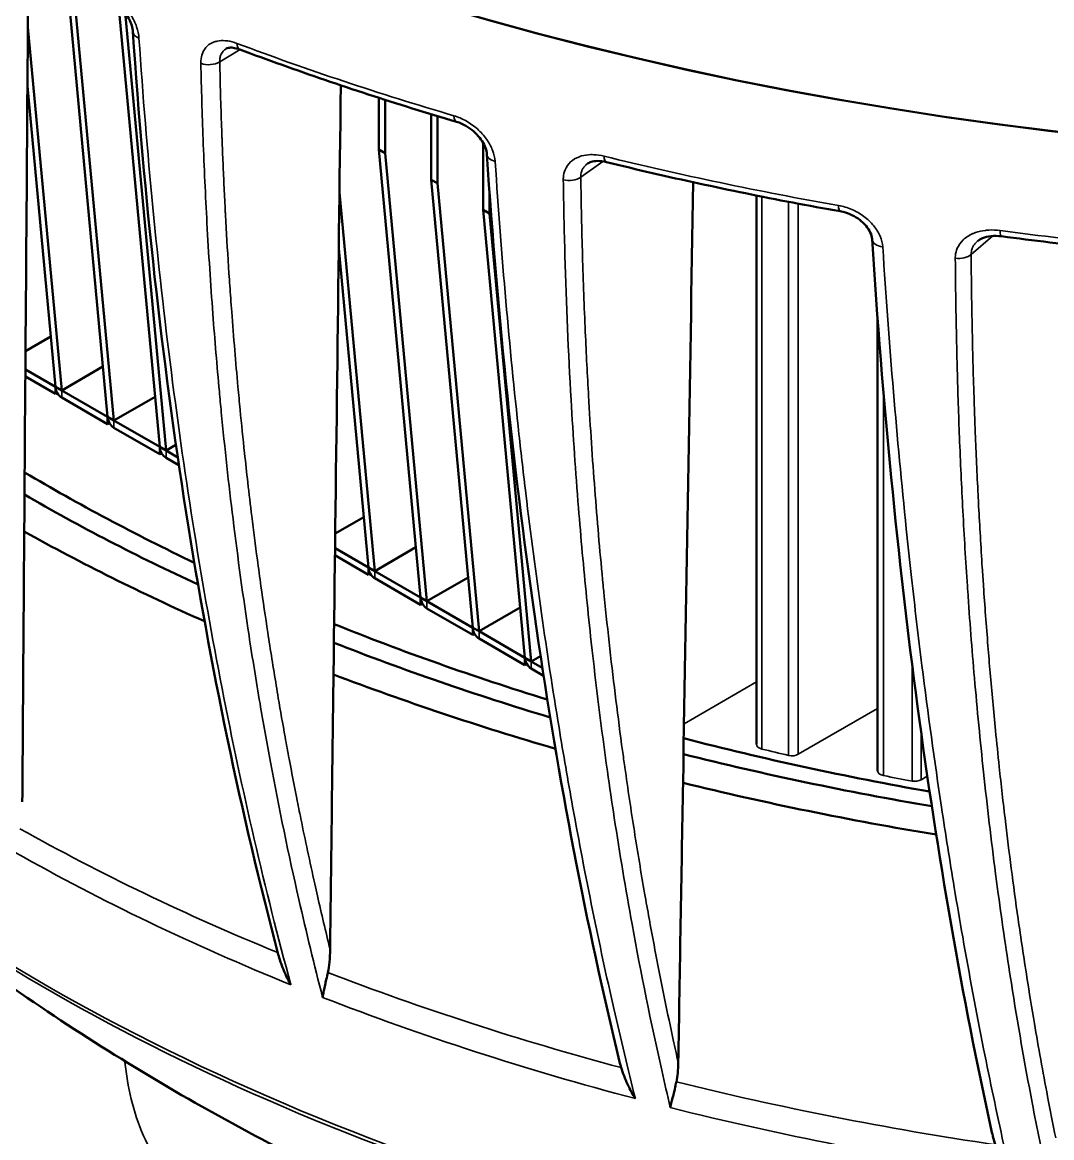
# Model space of a CAD drawing. Header units: millimetres. Extents: x 40 to 2195, y 40 to 1687.
# Drawn here: x 1686.59 to 1721.47, y 1352.6 to 1390.4 of the extents above; entities that cross this region are included whole.
import ezdxf

# ---------------------------------------------------------------- set-up
doc = ezdxf.new("R2010")
doc.units = ezdxf.units.MM
doc.header["$LTSCALE"] = 8
doc.layers.add('Visible (ISO)', color=7, linetype='Continuous', lineweight=50)
doc.layers.add('Visible Narrow (ISO)', color=7, linetype='Continuous', lineweight=35)

msp = doc.modelspace()

# ---------------------------------------------------------------- linework, layer by layer
at = {"layer": 'Visible (ISO)'}
for p, q in [((1689.476, 1377.026), (1688.091, 1391.9)), ((1689.688, 1376.904), (1688.3, 1391.805)), ((1691.244, 1376.006), (1689.847, 1391)), ((1691.456, 1375.883), (1690.073, 1390.732)), ((1687.921, 1377.924), (1686.774, 1390.232)), ((1687.709, 1378.047), (1686.76, 1388.235)), ((1698.669, 1387.837), (1698.669, 1386.085)), ((1698.881, 1387.77), (1698.881, 1385.962)), ((1700.436, 1387.286), (1700.436, 1385.064)), ((1700.649, 1387.221), (1700.649, 1384.942)), ((1702.204, 1386.579), (1702.204, 1386.579)), ((1702.204, 1386.307), (1702.204, 1384.044)), ((1700.083, 1370.902), (1698.669, 1386.085)), ((1698.669, 1386.085), (1698.881, 1385.962)), ((1700.295, 1370.78), (1698.881, 1385.962)), ((1701.851, 1369.882), (1700.436, 1385.064)), ((1700.436, 1385.064), (1700.649, 1384.942)), ((1698.527, 1371.801), (1697.332, 1384.629)), ((1702.063, 1369.759), (1700.649, 1384.942)), ((1702.416, 1384.635), (1702.416, 1383.921)), ((1711.464, 1365.929), (1711.463, 1384.528)), ((1703.618, 1368.861), (1702.204, 1384.044)), ((1702.204, 1384.044), (1702.416, 1383.921)), ((1703.831, 1368.739), (1702.416, 1383.921)), ((1698.315, 1371.923), (1697.309, 1382.729)), ((1715.567, 1380.368), (1715.568, 1365.032)), ((1686.694, 1379.257), (1687.55, 1379.751)), ((1686.69, 1378.635), (1687.709, 1378.047)), ((1687.921, 1377.924), (1689.318, 1378.731)), ((1686.688, 1378.391), (1687.709, 1377.802)), ((1687.709, 1377.802), (1687.709, 1378.047)), ((1687.709, 1378.047), (1687.921, 1377.924)), ((1687.709, 1377.802), (1687.771, 1377.838)), ((1687.921, 1377.924), (1689.476, 1377.026)), ((1687.921, 1377.679), (1689.476, 1376.781)), ((1689.688, 1376.904), (1691.085, 1377.71)), ((1689.476, 1376.781), (1689.476, 1377.026)), ((1689.476, 1377.026), (1689.688, 1376.904)), ((1689.476, 1376.781), (1689.538, 1376.817)), ((1689.688, 1376.904), (1691.244, 1376.006)), ((1689.688, 1376.659), (1691.244, 1375.761)), ((1691.244, 1375.761), (1691.244, 1376.006)), ((1691.244, 1376.006), (1691.456, 1375.883)), ((1691.456, 1375.883), (1691.792, 1376.077)), ((1691.244, 1375.761), (1691.306, 1375.796)), ((1691.456, 1375.883), (1691.853, 1375.654)), ((1691.456, 1375.638), (1691.892, 1375.386)), ((1697.189, 1373.069), (1698.156, 1373.628)), ((1697.182, 1372.577), (1698.315, 1371.923)), ((1698.527, 1371.801), (1699.924, 1372.607)), ((1697.179, 1372.334), (1698.315, 1371.678)), ((1698.315, 1371.678), (1698.315, 1371.923)), ((1698.315, 1371.923), (1698.527, 1371.801)), ((1698.527, 1371.801), (1700.083, 1370.902)), ((1698.315, 1371.678), (1698.377, 1371.714)), ((1698.527, 1371.556), (1700.083, 1370.657)), ((1700.295, 1370.78), (1701.692, 1371.586)), ((1700.083, 1370.657), (1700.083, 1370.902)), ((1700.083, 1370.902), (1700.295, 1370.78)), ((1700.083, 1370.657), (1700.145, 1370.693)), ((1700.295, 1370.78), (1701.851, 1369.882)), ((1700.295, 1370.535), (1701.851, 1369.637)), ((1702.063, 1369.759), (1703.46, 1370.566)), ((1701.851, 1369.637), (1701.851, 1369.882)), ((1701.851, 1369.882), (1702.063, 1369.759)), ((1701.851, 1369.637), (1701.913, 1369.673)), ((1702.063, 1369.759), (1703.618, 1368.861)), ((1702.063, 1369.514), (1703.618, 1368.616)), ((1703.618, 1368.616), (1703.618, 1368.861)), ((1703.618, 1368.861), (1703.831, 1368.739)), ((1703.831, 1368.739), (1704.144, 1368.92)), ((1703.831, 1368.739), (1704.205, 1368.522)), ((1703.618, 1368.616), (1703.681, 1368.652)), ((1703.831, 1368.494), (1704.247, 1368.253)), ((1706.001, 1368.195), (1706.001, 1368.195)), ((1706.028, 1367.966), (1706.028, 1367.966)), ((1706.756, 1362.722), (1706.756, 1362.722)), ((1706.858, 1362.092), (1706.858, 1362.092))]:
    msp.add_line(p, q, dxfattribs=at)
for centre, major_axis, ratio, start_param, end_param in [((1737.913, 1432.507), (-81, 0), 0.57735, 0.064234, 1.506562), ((1737.913, 1432.507), (-81, 0), 0.57735, 0.066811, 1.503985), ((1719.833, 1383.642), (-0.066, -0.496), 0.183765, 6.283172, 6.283204), ((1715.881, 1383.083), (-0.499, -0.032), 0.61153, 6.283158, 6.283178), ((1687.921, 1377.924), (0.15, -0.26), 0.57735, 3.926991, 5.497787), ((1689.688, 1376.904), (0.15, -0.26), 0.57735, 3.926991, 5.497787), ((1691.456, 1375.883), (0.15, -0.26), 0.57735, 3.926991, 5.497787), ((1738.62, 1404.338), (72.5, 0), 0.57735, 3.913432, 4.021352), ((1737.913, 1403.766), (72.219, 0), 0.57735, 3.923316, 3.934423), ((1737.913, 1403.93), (72.421, 0), 0.57735, 3.926118, 4.035304), ((1737.913, 1403.93), (-73.976, 0), 0.57735, 0.805205, 0.914263), ((1698.527, 1371.801), (0.15, -0.26), 0.57735, 3.926991, 5.497787), ((1700.295, 1370.78), (0.15, -0.26), 0.57735, 3.926991, 5.497787), ((1738.62, 1404.338), (72.5, 0), 0.57735, 4.103454, 4.220427), ((1702.063, 1369.759), (0.15, -0.26), 0.57735, 3.926991, 5.497787), ((1737.913, 1403.93), (72.421, 0), 0.57735, 4.114421, 4.232407), ((1703.831, 1368.739), (0.15, -0.26), 0.57735, 3.926991, 5.497787), ((1737.913, 1403.93), (-73.976, 0), 0.57735, 0.986868, 1.104414), ((1738.62, 1404.338), (72.5, 0), 0.57735, 4.291511, 4.414324), ((1737.913, 1403.93), (72.421, 0), 0.57735, 4.301558, 4.425262), ((1737.913, 1403.93), (-73.976, 0), 0.57735, 1.168864, 1.291956)]:
    msp.add_ellipse(centre, major_axis=major_axis, ratio=ratio, start_param=start_param, end_param=end_param, dxfattribs=at)
for points in [[(1686.65, 1373.137), (1686.696, 1379.591), (1686.743, 1386.046), (1686.791, 1392.502)], [(1695.258, 1358.809), (1692.752, 1368.278), (1691.092, 1378.821), (1690.332, 1390.08)], [(1697.13, 1368.296), (1697.212, 1374.951), (1697.294, 1381.606), (1697.378, 1388.262)], [(1706.826, 1355.17), (1704.575, 1364.433), (1703.06, 1374.806), (1702.327, 1385.933)], [(1708.974, 1364.623), (1709.089, 1371.407), (1709.205, 1378.192), (1709.321, 1384.977)], [(1719.429, 1352.834), (1717.442, 1361.876), (1716.081, 1372.068), (1715.382, 1383.051)], [(1686.65, 1373.137), (1686.628, 1370.085), (1686.607, 1367.033), (1686.585, 1363.981)], [(1697.13, 1368.296), (1697.091, 1365.19), (1697.053, 1362.084), (1697.015, 1358.978)], [(1708.974, 1364.623), (1708.92, 1361.462), (1708.866, 1358.301), (1708.813, 1355.141)], [(1719.562, 1352.36), (1719.508, 1352.512), (1719.464, 1352.674), (1719.429, 1352.834)]]:
    msp.add_open_spline(points, degree=3, dxfattribs=at)
for points, knots in [([(1690.332, 1390.08), (1690.328, 1390.14), (1690.316, 1390.21), (1690.272, 1390.36), (1690.239, 1390.442), (1690.154, 1390.609), (1690.101, 1390.696), (1689.977, 1390.863), (1689.904, 1390.946), (1689.751, 1391.093), (1689.668, 1391.159), (1689.517, 1391.26), (1689.447, 1391.298), (1689.381, 1391.327)], [0, 0, 0, 0, 0.028874, 0.028874, 0.0582453, 0.0582453, 0.089079, 0.089079, 0.1211306, 0.1211306, 0.153577, 0.153577, 0.1812818, 0.1812818, 0.1812818, 0.1812818]), ([(1693.956, 1389.477), (1693.874, 1389.508), (1693.794, 1389.527), (1693.665, 1389.542), (1693.612, 1389.539), (1693.537, 1389.525), (1693.512, 1389.515), (1693.496, 1389.505)], [0, 0, 0, 0, 0.03233076, 0.03233076, 0.06264413, 0.06264413, 0.09182, 0.09182, 0.09182, 0.09182]), ([(1701.299, 1387.028), (1700.795, 1387.176), (1700.294, 1387.327), (1699.297, 1387.636), (1698.802, 1387.793), (1697.817, 1388.114), (1697.327, 1388.277), (1696.353, 1388.61), (1695.87, 1388.779), (1694.908, 1389.124), (1694.431, 1389.299), (1693.956, 1389.477)], [4.3982571, 4.3982571, 4.3982571, 4.3982571, 4.419278, 4.419278, 4.4402993, 4.4402993, 4.4613205, 4.4613205, 4.4823418, 4.4823418, 4.503363, 4.503363, 4.503363, 4.503363]), ([(1702.327, 1385.933), (1702.323, 1385.993), (1702.308, 1386.064), (1702.255, 1386.214), (1702.216, 1386.293), (1702.117, 1386.448), (1702.056, 1386.526), (1701.916, 1386.672), (1701.835, 1386.742), (1701.664, 1386.865), (1701.572, 1386.918), (1701.419, 1386.988), (1701.358, 1387.011), (1701.299, 1387.028)], [0, 0, 0, 0, 0.0312916, 0.0312916, 0.0616115, 0.0616115, 0.0919987, 0.0919987, 0.1233614, 0.1233614, 0.155284, 0.155284, 0.1764643, 0.1764643, 0.1764643, 0.1764643]), ([(1706.377, 1385.66), (1706.275, 1385.685), (1706.174, 1385.698), (1706, 1385.697), (1705.924, 1385.685), (1705.81, 1385.651), (1705.767, 1385.629), (1705.736, 1385.607)], [0, 0, 0, 0, 0.03480453, 0.03480453, 0.06775072, 0.06775072, 0.09714632, 0.09714632, 0.09714632, 0.09714632]), ([(1714.302, 1383.993), (1713.764, 1384.088), (1713.228, 1384.186), (1712.159, 1384.389), (1711.627, 1384.494), (1710.566, 1384.71), (1710.037, 1384.821), (1708.984, 1385.05), (1708.46, 1385.168), (1707.415, 1385.409), (1706.895, 1385.533), (1706.377, 1385.66)], [4.2241753, 4.2241753, 4.2241753, 4.2241753, 4.245098, 4.245098, 4.2660207, 4.2660207, 4.2869435, 4.2869435, 4.3078662, 4.3078662, 4.3287889, 4.3287889, 4.3287889, 4.3287889]), ([(1715.382, 1383.051), (1715.377, 1383.116), (1715.358, 1383.194), (1715.287, 1383.349), (1715.237, 1383.427), (1715.117, 1383.57), (1715.045, 1383.638), (1714.885, 1383.76), (1714.795, 1383.816), (1714.603, 1383.909), (1714.5, 1383.947), (1714.366, 1383.98), (1714.334, 1383.987), (1714.302, 1383.993)], [0, 0, 0, 0, 0.0365555, 0.0365555, 0.0691721, 0.0691721, 0.099917, 0.099917, 0.1314128, 0.1314128, 0.1637106, 0.1637106, 0.1740379, 0.1740379, 0.1740379, 0.1740379]), ([(1719.767, 1383.146), (1719.645, 1383.162), (1719.523, 1383.164), (1719.306, 1383.141), (1719.208, 1383.116), (1719.056, 1383.054), (1718.997, 1383.018), (1718.953, 1382.98)], [0, 0, 0, 0, 0.0380556, 0.0380556, 0.0741059, 0.0741059, 0.1056582, 0.1056582, 0.1056582, 0.1056582]), ([(1727.996, 1382.305), (1727.443, 1382.345), (1726.891, 1382.388), (1725.787, 1382.48), (1725.237, 1382.53), (1724.137, 1382.635), (1723.588, 1382.691), (1722.493, 1382.81), (1721.946, 1382.873), (1720.855, 1383.005), (1720.31, 1383.074), (1719.767, 1383.146)], [4.0503056, 4.0503056, 4.0503056, 4.0503056, 4.0710429, 4.0710429, 4.0917802, 4.0917802, 4.1125175, 4.1125175, 4.1332548, 4.1332548, 4.153992, 4.153992, 4.153992, 4.153992]), ([(1708.182, 1346.846), (1707.182, 1347.173), (1706.18, 1347.52), (1702.823, 1348.752), (1700.455, 1349.734), (1695.68, 1351.988), (1693.273, 1353.26), (1688.428, 1356.165), (1685.991, 1357.798), (1681.118, 1361.519), (1678.683, 1363.607), (1676.289, 1365.976)], [4.4423028, 4.4423028, 4.4423028, 4.4423028, 4.4932499, 4.4932499, 4.6123233, 4.6123233, 4.7313967, 4.7313967, 4.85047, 4.85047, 4.9695434, 4.9695434, 4.9695434, 4.9695434]), ([(1697.015, 1358.978), (1697.013, 1358.834), (1697.006, 1358.689), (1696.981, 1358.431), (1696.964, 1358.309), (1696.939, 1358.196)], [0.000001, 0.000001, 0.000001, 0.000001, 0.0539517, 0.0539517, 0.1006371, 0.1006371, 0.1006371, 0.1006371]), ([(1695.258, 1358.809), (1695.278, 1358.733), (1695.301, 1358.657), (1695.326, 1358.581), (1695.335, 1358.556), (1695.343, 1358.531), (1695.352, 1358.506), (1695.384, 1358.414), (1695.421, 1358.322), (1695.46, 1358.231), (1695.473, 1358.201), (1695.486, 1358.171), (1695.5, 1358.141), (1695.539, 1358.056), (1695.581, 1357.971), (1695.626, 1357.887), (1695.645, 1357.852), (1695.665, 1357.817), (1695.684, 1357.782)], [0.0570738, 0.0570738, 0.0570738, 0.0570738, 0.2652365, 0.2652365, 0.2652365, 0.3333333, 0.3333333, 0.3333333, 0.5849318, 0.5849318, 0.5849318, 0.6666667, 0.6666667, 0.6666667, 0.9017109, 0.9017109, 0.9017109, 1, 1, 1, 1]), ([(1696.761, 1357.354), (1696.771, 1357.416), (1696.783, 1357.479), (1696.795, 1357.543), (1696.8, 1357.569), (1696.806, 1357.595), (1696.811, 1357.621), (1696.825, 1357.688), (1696.84, 1357.757), (1696.856, 1357.827), (1696.862, 1357.852), (1696.867, 1357.877), (1696.873, 1357.902), (1696.891, 1357.979), (1696.908, 1358.058), (1696.926, 1358.137), (1696.931, 1358.157), (1696.935, 1358.177), (1696.939, 1358.196)], [0, 0, 0, 0, 0.2382924, 0.2382924, 0.2382924, 0.3333333, 0.3333333, 0.3333333, 0.5789378, 0.5789378, 0.5789378, 0.6666667, 0.6666667, 0.6666667, 0.9341136, 0.9341136, 0.9341136, 1, 1, 1, 1]), ([(1706.879, 1354.974), (1706.868, 1355.01), (1706.857, 1355.047), (1706.847, 1355.085), (1706.84, 1355.112), (1706.833, 1355.141), (1706.826, 1355.17)], [0, 0, 0, 0, 0.1111111, 0.1111111, 0.1111111, 0.1925765, 0.1925765, 0.1925765, 0.1925765]), ([(1708.813, 1355.141), (1708.811, 1355.023), (1708.805, 1354.905), (1708.784, 1354.689), (1708.77, 1354.587), (1708.749, 1354.491)], [0.000001, 0.000001, 0.000001, 0.000001, 0.04401793, 0.04401793, 0.08249014, 0.08249014, 0.08249014, 0.08249014]), ([(1706.879, 1354.974), (1706.907, 1354.88), (1706.939, 1354.786), (1706.975, 1354.693), (1706.985, 1354.668), (1706.995, 1354.643), (1707.005, 1354.618), (1707.041, 1354.528), (1707.082, 1354.438), (1707.125, 1354.348), (1707.139, 1354.321), (1707.152, 1354.294), (1707.166, 1354.267), (1707.207, 1354.185), (1707.251, 1354.105), (1707.298, 1354.026), (1707.318, 1353.992), (1707.338, 1353.958), (1707.359, 1353.924)], [0, 0, 0, 0, 0.2632874, 0.2632874, 0.2632874, 0.3333333, 0.3333333, 0.3333333, 0.5886658, 0.5886658, 0.5886658, 0.6666667, 0.6666667, 0.6666667, 0.9000484, 0.9000484, 0.9000484, 1, 1, 1, 1]), ([(1708.542, 1353.619), (1708.557, 1353.684), (1708.573, 1353.749), (1708.589, 1353.817), (1708.596, 1353.843), (1708.602, 1353.869), (1708.609, 1353.896), (1708.626, 1353.965), (1708.644, 1354.036), (1708.661, 1354.108), (1708.668, 1354.134), (1708.674, 1354.161), (1708.681, 1354.187), (1708.7, 1354.267), (1708.718, 1354.348), (1708.736, 1354.43), (1708.741, 1354.451), (1708.745, 1354.471), (1708.749, 1354.491)], [0, 0, 0, 0, 0.2396284, 0.2396284, 0.2396284, 0.3333333, 0.3333333, 0.3333333, 0.5770639, 0.5770639, 0.5770639, 0.6666667, 0.6666667, 0.6666667, 0.9343152, 0.9343152, 0.9343152, 1, 1, 1, 1])]:
    msp.add_open_spline(points, degree=3, knots=knots, dxfattribs=at)
at = {"layer": 'Visible Narrow (ISO)'}
for p, q in [((1693.966, 1389.473), (1693.275, 1389.06)), ((1706.252, 1385.685), (1705.509, 1385.155)), ((1711.648, 1365.769), (1711.646, 1384.491)), ((1712.554, 1365.554), (1712.553, 1384.315)), ((1712.878, 1365.592), (1712.877, 1384.253)), ((1719.467, 1383.157), (1718.737, 1382.532)), ((1719.687, 1383.345), (1719.687, 1383.345)), ((1718.384, 1382.931), (1718.384, 1382.931)), ((1687.921, 1377.679), (1687.921, 1377.924)), ((1715.771, 1377.799), (1715.772, 1364.868)), ((1689.688, 1376.659), (1689.688, 1376.904)), ((1691.456, 1375.638), (1691.456, 1375.883)), ((1698.527, 1371.556), (1698.527, 1371.801)), ((1700.295, 1370.535), (1700.295, 1370.78)), ((1702.063, 1369.514), (1702.063, 1369.759)), ((1703.831, 1368.494), (1703.831, 1368.739)), ((1716.735, 1368.64), (1716.736, 1364.686)), ((1711.464, 1368.042), (1709.008, 1366.623)), ((1715.568, 1367.145), (1712.878, 1365.592)), ((1717.039, 1366.349), (1717.039, 1364.728)), ((1717.252, 1364.851), (1717.039, 1364.728)), ((1690.057, 1355.194), (1690.061, 1355.153))]:
    msp.add_line(p, q, dxfattribs=at)
for centre, major_axis, ratio, start_param, end_param in [((1690.831, 1390.114), (-0.499, -0.034), 0.600445, 0.000056, 0.90347), ((1737.913, 1428.813), (-80.834, 0), 0.57735, 0.994424, 1.09953), ((1694.132, 1389.945), (-0.176, -0.468), 0.444983, 5.461223, 6.283194), ((1692.915, 1389.271), (-0.5, -0.011), 0.62166, 0.962889, 2.35978), ((1701.44, 1387.508), (-0.141, -0.48), 0.370701, 5.431421, 6.283076), ((1702.826, 1385.966), (-0.499, -0.033), 0.605849, 0.000005, 1.078497), ((1737.913, 1428.813), (-80.834, 0), 0.57735, 1.168998, 1.273612), ((1706.496, 1386.146), (-0.119, -0.486), 0.319317, 5.41571, 6.283195), ((1705.12, 1385.347), (-0.5, -0.007), 0.621931, 1.141412, 2.451438), ((1714.389, 1384.485), (-0.087, -0.492), 0.239094, 5.397348, 6.283112), ((1737.913, 1428.813), (-80.834, 0), 0.57735, 1.343795, 1.447481), ((1719.833, 1383.642), (-0.066, -0.496), 0.183765, 5.388394, 6.283169), ((1715.881, 1383.083), (-0.499, -0.032), 0.61153, 6.283182, 7.537061), ((1718.323, 1382.705), (-0.5, -0.004), 0.621988, 1.319765, 2.542862), ((1737.913, 1386.962), (71.487, 0), 0.57735, 3.607978, 4.246004), ((1737.913, 1386.739), (71.35, 0), 0.57735, 3.669836, 4.246004), ((1711.764, 1365.929), (-0.3, 0), 0.57735, 0.000048, 1.17223), ((1734.934, 1397.695), (60, 0), 0.57735, 4.313823, 4.330155), ((1712.666, 1365.714), (-0.3, 0), 0.57735, 1.188562, 2.356345), ((1715.868, 1365.032), (-0.3, 0), 0.57735, 0.000048, 1.245739), ((1734.934, 1397.695), (60, 0), 0.57735, 4.387332, 4.404229), ((1716.827, 1364.851), (0.3, 0), 0.57735, 4.404229, 5.497938), ((1737.913, 1393.604), (73.756, 0), 0.57735, 3.941148, 4.095441), ((1737.913, 1392.561), (73.567, 0), 0.57735, 3.936067, 4.100983), ((1737.913, 1393.604), (73.756, 0), 0.57735, 4.123383, 4.27809), ((1737.913, 1392.561), (73.567, 0), 0.57735, 4.118751, 4.284082), ((1692.303, 1354.456), (-3.978, -0.422), 0.27587, 5.26871, 5.281603), ((1737.913, 1393.604), (73.756, 0), 0.57735, 4.305873, 4.460938), ((1737.913, 1392.561), (73.567, 0), 0.57735, 4.301699, 4.467408)]:
    msp.add_ellipse(centre, major_axis=major_axis, ratio=ratio, start_param=start_param, end_param=end_param, dxfattribs=at)
for points, knots in [([(1690.538, 1389.858), (1690.53, 1389.985), (1690.474, 1390.243), (1690.282, 1390.648), (1690, 1391.023), (1689.654, 1391.335), (1689.409, 1391.479), (1689.28, 1391.535)], [0, 0, 0, 0, 0.2, 0.4, 0.6, 0.8, 1, 1, 1, 1]), ([(1693.86, 1389.684), (1693.75, 1389.725), (1693.646, 1389.752), (1693.519, 1389.77), (1693.492, 1389.773), (1693.369, 1389.782), (1693.275, 1389.777), (1693.166, 1389.755), (1693.143, 1389.749), (1693.017, 1389.712), (1692.926, 1389.661), (1692.78, 1389.525), (1692.724, 1389.439), (1692.659, 1389.266), (1692.642, 1389.184), (1692.635, 1389.065), (1692.635, 1389.038), (1692.635, 1389.01)], [0, 0, 0, 0, 0.157546, 0.157546, 0.2, 0.2, 0.356997, 0.356997, 0.4, 0.4, 0.6, 0.6, 0.8, 0.8, 0.954598, 0.954598, 1, 1, 1, 1]), ([(1693.496, 1389.505), (1693.495, 1389.504), (1693.494, 1389.504), (1693.493, 1389.503), (1693.467, 1389.487), (1693.442, 1389.469), (1693.42, 1389.449), (1693.4, 1389.43), (1693.381, 1389.409), (1693.365, 1389.387), (1693.348, 1389.364), (1693.334, 1389.34), (1693.321, 1389.314), (1693.316, 1389.303), (1693.311, 1389.291), (1693.307, 1389.279), (1693.305, 1389.275), (1693.304, 1389.272), (1693.302, 1389.268), (1693.288, 1389.227), (1693.279, 1389.182), (1693.276, 1389.136), (1693.274, 1389.111), (1693.274, 1389.086), (1693.275, 1389.06)], [0.5107302, 0.5107302, 0.5107302, 0.5107302, 0.5131253, 0.5131253, 0.5131253, 0.6, 0.6, 0.6, 0.6816219, 0.6816219, 0.6816219, 0.763821, 0.763821, 0.763821, 0.8, 0.8, 0.8, 0.8118798, 0.8118798, 0.8118798, 0.9346696, 0.9346696, 0.9346696, 1, 1, 1, 1]), ([(1696.761, 1357.354), (1696.479, 1358.448), (1696.21, 1359.554), (1695.609, 1362.201), (1695.288, 1363.751), (1694.871, 1365.982), (1694.753, 1366.643), (1694.51, 1368.073), (1694.385, 1368.844), (1694.069, 1370.922), (1693.888, 1372.237), (1693.578, 1374.764), (1693.446, 1375.971), (1693.305, 1377.419), (1693.283, 1377.65), (1693.181, 1378.754), (1693.108, 1379.632), (1692.966, 1381.532), (1692.9, 1382.556), (1692.791, 1384.53), (1692.747, 1385.479), (1692.68, 1387.288), (1692.654, 1388.147), (1692.635, 1389.01)], [0, 0, 0, 0, 0.113592, 0.113592, 0.268615, 0.268615, 0.333333, 0.333333, 0.407849, 0.407849, 0.532885, 0.532885, 0.64541, 0.64541, 0.666667, 0.666667, 0.747042, 0.747042, 0.839534, 0.839534, 0.92421, 0.92421, 1, 1, 1, 1]), ([(1693.275, 1389.06), (1693.283, 1388.691), (1693.292, 1388.322), (1693.313, 1387.585), (1693.325, 1387.217), (1693.342, 1386.731), (1693.346, 1386.61), (1693.352, 1386.473), (1693.352, 1386.456), (1693.363, 1386.163), (1693.374, 1385.889), (1693.398, 1385.34), (1693.41, 1385.066), (1693.436, 1384.517), (1693.45, 1384.242), (1693.467, 1383.92), (1693.47, 1383.877), (1693.475, 1383.773), (1693.479, 1383.712), (1693.514, 1383.079), (1693.549, 1382.492), (1693.607, 1381.612), (1693.627, 1381.33), (1693.658, 1380.894), (1693.669, 1380.741), (1693.713, 1380.16), (1693.747, 1379.726), (1693.818, 1378.878), (1693.854, 1378.465), (1693.916, 1377.789), (1693.94, 1377.53), (1694.013, 1376.787), (1694.063, 1376.296), (1694.152, 1375.468), (1694.188, 1375.137), (1694.27, 1374.425), (1694.315, 1374.043), (1694.421, 1373.174), (1694.484, 1372.684), (1694.59, 1371.891), (1694.631, 1371.593), (1694.745, 1370.777), (1694.822, 1370.252), (1694.993, 1369.13), (1695.088, 1368.531), (1695.213, 1367.781), (1695.236, 1367.639), (1695.334, 1367.063), (1695.411, 1366.623), (1695.536, 1365.932), (1695.581, 1365.684), (1695.71, 1364.995), (1695.796, 1364.549), (1695.93, 1363.869), (1695.977, 1363.639), (1696.171, 1362.686), (1696.328, 1361.95), (1696.526, 1361.065), (1696.556, 1360.93), (1696.722, 1360.198), (1696.865, 1359.592), (1697.015, 1358.978)], [0, 0, 0, 0, 0.04675, 0.04675, 0.093513, 0.093513, 0.108939, 0.108939, 0.111111, 0.111111, 0.146573, 0.146573, 0.181916, 0.181916, 0.216831, 0.216831, 0.222222, 0.222222, 0.229808, 0.229808, 0.300602, 0.300602, 0.333333, 0.333333, 0.350865, 0.350865, 0.399542, 0.399542, 0.444444, 0.444444, 0.471832, 0.471832, 0.522443, 0.522443, 0.555556, 0.555556, 0.592815, 0.592815, 0.639195, 0.639195, 0.666667, 0.666667, 0.713756, 0.713756, 0.765759, 0.765759, 0.777778, 0.777778, 0.814581, 0.814581, 0.834893, 0.834893, 0.870757, 0.870757, 0.888889, 0.888889, 0.945288, 0.945288, 0.955383, 0.955383, 1, 1, 1, 1]), ([(1702.608, 1385.684), (1702.599, 1385.81), (1702.54, 1386.062), (1702.33, 1386.448), (1702.017, 1386.794), (1701.631, 1387.07), (1701.357, 1387.189), (1701.213, 1387.231)], [0, 0, 0, 0, 0.2, 0.4, 0.6, 0.8, 1, 1, 1, 1]), ([(1706.301, 1385.861), (1706.178, 1385.891), (1706.061, 1385.908), (1705.916, 1385.913), (1705.885, 1385.913), (1705.743, 1385.909), (1705.637, 1385.894), (1705.513, 1385.86), (1705.488, 1385.852), (1705.346, 1385.801), (1705.245, 1385.74), (1705.081, 1385.588), (1705.019, 1385.497), (1704.945, 1385.318), (1704.925, 1385.234), (1704.917, 1385.116), (1704.916, 1385.089), (1704.916, 1385.062)], [0, 0, 0, 0, 0.1554271, 0.1554271, 0.2, 0.2, 0.357529, 0.357529, 0.4, 0.4, 0.6, 0.6, 0.8, 0.8, 0.9554367, 0.9554367, 1, 1, 1, 1]), ([(1702.608, 1385.684), (1702.713, 1384.088), (1702.834, 1382.509), (1703.105, 1379.427), (1703.253, 1377.923), (1703.49, 1375.761), (1703.567, 1375.091), (1703.812, 1373.056), (1703.989, 1371.703), (1704.364, 1369.061), (1704.562, 1367.771), (1704.92, 1365.595), (1705.074, 1364.702), (1705.449, 1362.631), (1705.674, 1361.46), (1706.14, 1359.18), (1706.379, 1358.069), (1706.863, 1355.944), (1707.107, 1354.928), (1707.359, 1353.924)], [0, 0, 0, 0, 0.1379801, 0.1379801, 0.2723717, 0.2723717, 0.3333333, 0.3333333, 0.4583067, 0.4583067, 0.5803846, 0.5803846, 0.6666667, 0.6666667, 0.7822235, 0.7822235, 0.894534, 0.894534, 1, 1, 1, 1]), ([(1705.736, 1385.607), (1705.729, 1385.602), (1705.723, 1385.597), (1705.716, 1385.592), (1705.703, 1385.582), (1705.691, 1385.572), (1705.679, 1385.56), (1705.648, 1385.532), (1705.621, 1385.501), (1705.598, 1385.469), (1705.578, 1385.44), (1705.561, 1385.409), (1705.548, 1385.377), (1705.546, 1385.372), (1705.544, 1385.367), (1705.542, 1385.362), (1705.534, 1385.34), (1705.527, 1385.317), (1705.521, 1385.294), (1705.515, 1385.265), (1705.511, 1385.236), (1705.509, 1385.206), (1705.508, 1385.189), (1705.508, 1385.172), (1705.509, 1385.155)], [0.5388439, 0.5388439, 0.5388439, 0.5388439, 0.55845, 0.55845, 0.55845, 0.6, 0.6, 0.6, 0.7065926, 0.7065926, 0.7065926, 0.8, 0.8, 0.8, 0.814458, 0.814458, 0.814458, 0.8784224, 0.8784224, 0.8784224, 0.9568001, 0.9568001, 0.9568001, 1, 1, 1, 1]), ([(1708.542, 1353.619), (1708.443, 1354.039), (1708.346, 1354.46), (1707.887, 1356.502), (1707.553, 1358.152), (1707.032, 1361.02), (1706.83, 1362.224), (1706.564, 1363.966), (1706.487, 1364.491), (1706.209, 1366.456), (1706.027, 1367.913), (1705.809, 1369.894), (1705.756, 1370.401), (1705.605, 1371.914), (1705.514, 1372.927), (1705.336, 1375.155), (1705.252, 1376.374), (1705.09, 1379.213), (1705.02, 1380.841), (1704.948, 1383.341), (1704.929, 1384.199), (1704.916, 1385.062)], [0, 0, 0, 0, 0.044302, 0.044302, 0.213549, 0.213549, 0.333333, 0.333333, 0.3847, 0.3847, 0.524516, 0.524516, 0.572318, 0.572318, 0.666667, 0.666667, 0.778241, 0.778241, 0.924311, 0.924311, 1, 1, 1, 1]), ([(1705.509, 1385.155), (1705.522, 1384.249), (1705.542, 1383.362), (1705.593, 1381.611), (1705.626, 1380.747), (1705.696, 1379.159), (1705.733, 1378.429), (1705.777, 1377.657), (1705.781, 1377.599), (1705.815, 1377), (1705.849, 1376.468), (1705.921, 1375.413), (1705.959, 1374.89), (1706.04, 1373.854), (1706.082, 1373.342), (1706.171, 1372.327), (1706.218, 1371.823), (1706.276, 1371.23), (1706.286, 1371.135), (1706.298, 1371.01), (1706.301, 1370.981), (1706.365, 1370.348), (1706.428, 1369.754), (1706.56, 1368.579), (1706.629, 1367.999), (1706.773, 1366.847), (1706.847, 1366.276), (1706.949, 1365.532), (1706.975, 1365.34), (1707.002, 1365.15), (1707.055, 1364.776), (1707.107, 1364.415), (1707.214, 1363.696), (1707.269, 1363.339), (1707.38, 1362.631), (1707.437, 1362.279), (1707.553, 1361.58), (1707.613, 1361.232), (1707.723, 1360.597), (1707.774, 1360.31), (1707.829, 1360.012), (1707.831, 1360), (1707.916, 1359.531), (1708.002, 1359.075), (1708.177, 1358.165), (1708.267, 1357.712), (1708.452, 1356.81), (1708.546, 1356.361), (1708.698, 1355.656), (1708.755, 1355.398), (1708.813, 1355.141)], [0.0000006, 0.0000006, 0.0000006, 0.0000006, 0.0667311, 0.0667311, 0.1347739, 0.1347739, 0.1950793, 0.1950793, 0.2, 0.2, 0.2459323, 0.2459323, 0.2927174, 0.2927174, 0.3399861, 0.3399861, 0.3878913, 0.3878913, 0.3971721, 0.3971721, 0.4, 0.4, 0.4586446, 0.4586446, 0.5180785, 0.5180785, 0.5789348, 0.5789348, 0.599274, 0.6, 0.6, 0.6407251, 0.6407251, 0.6820381, 0.6820381, 0.7235784, 0.7235784, 0.765279, 0.765279, 0.8, 0.8, 0.8013755, 0.8013755, 0.8567591, 0.8567591, 0.9121486, 0.9121486, 0.967624, 0.967624, 1, 1, 1, 1]), ([(1719.721, 1383.341), (1719.587, 1383.359), (1719.461, 1383.364), (1719.301, 1383.355), (1719.262, 1383.352), (1719.105, 1383.333), (1718.992, 1383.307), (1718.856, 1383.26), (1718.825, 1383.248), (1718.667, 1383.18), (1718.557, 1383.108), (1718.38, 1382.94), (1718.313, 1382.843), (1718.233, 1382.658), (1718.211, 1382.572), (1718.202, 1382.455), (1718.201, 1382.429), (1718.201, 1382.402)], [0, 0, 0, 0, 0.1509558, 0.1509558, 0.2, 0.2, 0.3529014, 0.3529014, 0.4, 0.4, 0.6, 0.6, 0.8, 0.8, 0.9563242, 0.9563242, 1, 1, 1, 1]), ([(1715.744, 1382.783), (1715.849, 1381.128), (1715.97, 1379.492), (1716.236, 1376.309), (1716.381, 1374.76), (1716.597, 1372.679), (1716.656, 1372.128), (1716.829, 1370.578), (1716.947, 1369.584), (1717.276, 1366.972), (1717.497, 1365.371), (1717.872, 1362.883), (1718.015, 1361.978), (1718.257, 1360.518), (1718.353, 1359.957), (1718.676, 1358.118), (1718.912, 1356.856), (1719.377, 1354.523), (1719.603, 1353.448), (1719.915, 1352.042), (1719.992, 1351.698), (1720.07, 1351.356)], [0, 0, 0, 0, 0.143534, 0.143534, 0.282929, 0.282929, 0.333333, 0.333333, 0.425697, 0.425697, 0.578184, 0.578184, 0.666667, 0.666667, 0.72245, 0.72245, 0.850689, 0.850689, 0.963275, 0.963275, 1, 1, 1, 1]), ([(1718.953, 1382.98), (1718.943, 1382.972), (1718.934, 1382.963), (1718.925, 1382.955), (1718.923, 1382.952), (1718.92, 1382.95), (1718.918, 1382.948), (1718.893, 1382.924), (1718.871, 1382.899), (1718.852, 1382.873), (1718.83, 1382.845), (1718.811, 1382.815), (1718.795, 1382.784), (1718.791, 1382.775), (1718.786, 1382.766), (1718.782, 1382.757), (1718.779, 1382.75), (1718.776, 1382.743), (1718.774, 1382.736), (1718.765, 1382.715), (1718.758, 1382.693), (1718.753, 1382.671), (1718.746, 1382.642), (1718.741, 1382.612), (1718.739, 1382.582), (1718.737, 1382.566), (1718.737, 1382.549), (1718.737, 1382.532)], [0.5713712, 0.5713712, 0.5713712, 0.5713712, 0.6, 0.6, 0.6, 0.6076529, 0.6076529, 0.6076529, 0.6863118, 0.6863118, 0.6863118, 0.7747554, 0.7747554, 0.7747554, 0.8, 0.8, 0.8, 0.8193634, 0.8193634, 0.8193634, 0.8783285, 0.8783285, 0.8783285, 0.9566331, 0.9566331, 0.9566331, 1, 1, 1, 1]), ([(1721.331, 1351.18), (1721.147, 1352.039), (1720.972, 1352.908), (1720.804, 1353.788), (1720.551, 1355.114), (1720.316, 1356.463), (1720.1, 1357.834), (1719.942, 1358.83), (1719.795, 1359.839), (1719.657, 1360.858), (1719.626, 1361.086), (1719.596, 1361.314), (1719.566, 1361.543), (1719.418, 1362.678), (1719.282, 1363.827), (1719.157, 1364.99), (1719.045, 1366.044), (1718.942, 1367.108), (1718.849, 1368.184), (1718.765, 1369.157), (1718.689, 1370.14), (1718.621, 1371.13), (1718.618, 1371.185), (1718.614, 1371.239), (1718.61, 1371.294), (1718.553, 1372.137), (1718.502, 1372.986), (1718.457, 1373.841), (1718.413, 1374.666), (1718.375, 1375.496), (1718.342, 1376.332), (1718.312, 1377.091), (1718.287, 1377.854), (1718.267, 1378.622), (1718.248, 1379.322), (1718.233, 1380.026), (1718.221, 1380.733), (1718.212, 1381.287), (1718.206, 1381.844), (1718.201, 1382.402)], [0, 0, 0, 0, 0.0925295, 0.0925295, 0.0925295, 0.2320294, 0.2320294, 0.2320294, 0.3333333, 0.3333333, 0.3333333, 0.3559258, 0.3559258, 0.3559258, 0.4680888, 0.4680888, 0.4680888, 0.5696674, 0.5696674, 0.5696674, 0.6616107, 0.6616107, 0.6616107, 0.6666667, 0.6666667, 0.6666667, 0.7448396, 0.7448396, 0.7448396, 0.8202396, 0.8202396, 0.8202396, 0.8887044, 0.8887044, 0.8887044, 0.9511157, 0.9511157, 0.9511157, 0.9999997, 0.9999997, 0.9999997, 0.9999997]), ([(1718.737, 1382.532), (1718.742, 1381.997), (1718.748, 1381.441), (1718.757, 1380.868), (1718.758, 1380.816), (1718.759, 1380.765), (1718.76, 1380.713), (1718.766, 1380.36), (1718.773, 1380.001), (1718.781, 1379.634), (1718.788, 1379.347), (1718.795, 1379.056), (1718.803, 1378.76), (1718.814, 1378.361), (1718.826, 1377.952), (1718.84, 1377.534), (1718.849, 1377.246), (1718.86, 1376.953), (1718.871, 1376.655), (1718.874, 1376.596), (1718.876, 1376.537), (1718.878, 1376.477), (1718.905, 1375.803), (1718.936, 1375.105), (1718.972, 1374.38), (1718.979, 1374.252), (1718.985, 1374.123), (1718.992, 1373.993), (1719.028, 1373.324), (1719.068, 1372.634), (1719.114, 1371.92), (1719.128, 1371.712), (1719.142, 1371.501), (1719.156, 1371.289), (1719.201, 1370.632), (1719.251, 1369.957), (1719.307, 1369.262), (1719.331, 1368.961), (1719.357, 1368.658), (1719.383, 1368.35), (1719.438, 1367.715), (1719.498, 1367.063), (1719.564, 1366.395), (1719.604, 1365.991), (1719.646, 1365.581), (1719.69, 1365.165), (1719.754, 1364.561), (1719.824, 1363.944), (1719.899, 1363.315), (1719.961, 1362.794), (1720.027, 1362.264), (1720.097, 1361.726), (1720.17, 1361.165), (1720.247, 1360.596), (1720.33, 1360.016), (1720.422, 1359.367), (1720.521, 1358.705), (1720.628, 1358.027), (1720.708, 1357.518), (1720.793, 1356.999), (1720.883, 1356.469), (1721.019, 1355.667), (1721.168, 1354.84), (1721.329, 1353.991), (1721.417, 1353.533), (1721.508, 1353.068), (1721.603, 1352.598)], [0, 0, 0, 0, 0.083416, 0.083416, 0.083416, 0.090909, 0.090909, 0.090909, 0.141958, 0.141958, 0.141958, 0.181818, 0.181818, 0.181818, 0.235615, 0.235615, 0.235615, 0.272727, 0.272727, 0.272727, 0.28009, 0.28009, 0.28009, 0.363636, 0.363636, 0.363636, 0.378429, 0.378429, 0.378429, 0.454545, 0.454545, 0.454545, 0.476766, 0.476766, 0.476766, 0.545455, 0.545455, 0.545455, 0.575102, 0.575102, 0.575102, 0.636364, 0.636364, 0.636364, 0.673446, 0.673446, 0.673446, 0.727273, 0.727273, 0.727273, 0.771819, 0.771819, 0.771819, 0.818182, 0.818182, 0.818182, 0.870105, 0.870105, 0.870105, 0.909091, 0.909091, 0.909091, 0.968118, 0.968118, 0.968118, 1, 1, 1, 1]), ([(1690.061, 1355.153), (1690.105, 1354.736), (1690.242, 1353.909), (1690.658, 1352.637), (1691.274, 1351.543), (1691.987, 1350.739), (1692.513, 1350.353), (1692.787, 1350.195)], [0, 0, 0, 0, 0.2, 0.4, 0.6, 0.8, 0.9999924, 0.9999924, 0.9999924, 0.9999924])]:
    msp.add_open_spline(points, degree=3, knots=knots, dxfattribs=at)
for points in [[(1690.538, 1389.858), (1690.8, 1385.989), (1691.532, 1378.435), (1693.252, 1367.713), (1694.807, 1361.012), (1695.684, 1357.782)], [(1715.744, 1382.783), (1715.736, 1382.908), (1715.675, 1383.152), (1715.451, 1383.516), (1715.116, 1383.832), (1714.697, 1384.071), (1714.399, 1384.162), (1714.243, 1384.19)]]:
    msp.add_open_spline(points, degree=3, dxfattribs=at)

doc.saveas('drawing.dxf')
